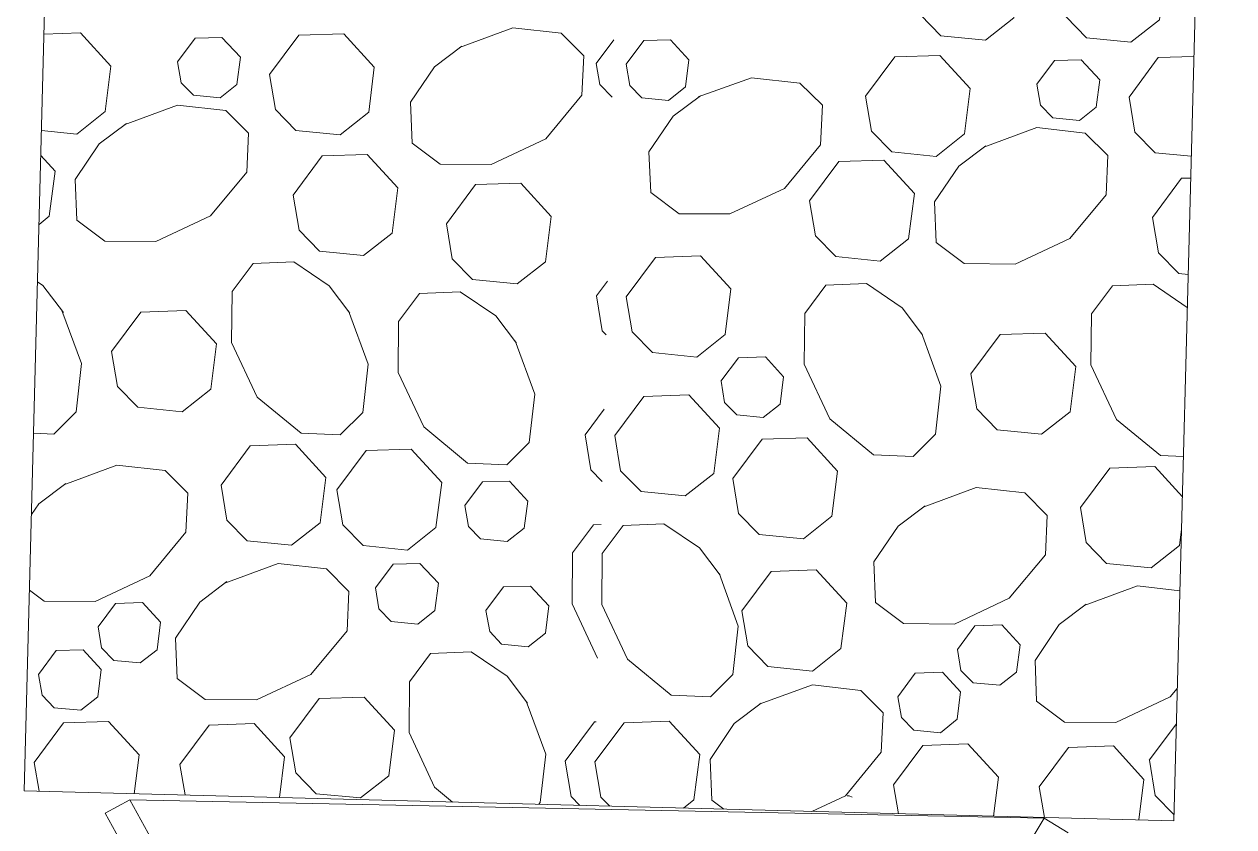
# Model space of a CAD drawing. Extents: x 33353 to 37237, y 80141 to 82571.
# Drawn here: x 34398.95 to 34420.42, y 82328.4 to 82342.66 of the extents above; entities that cross this region are included whole.
import ezdxf

# ---------------------------------------------------------------- set-up
doc = ezdxf.new("R2010")
doc.units = 0
doc.header["$MEASUREMENT"] = 0
doc.layers.add('STRM-43', color=7, linetype='Continuous', lineweight=0)
doc.layers.add('TOPOSHD-6', color=7, linetype='Continuous', lineweight=0)

msp = doc.modelspace()

# ---------------------------------------------------------------- linework, layer by layer
at = {"layer": 'STRM-43', "color": 1, "linetype": 'Continuous', "lineweight": 0}
for p, q in [((34400.644, 82394.018), (34398.946, 82329.039)), ((34419.36, 82328.506), (34421.058, 82393.485)), ((34415.224, 82342.454), (34414.862, 82342.823)), ((34416.517, 82342.774), (34416.014, 82342.373)), ((34417.81, 82342.416), (34417.448, 82342.786)), ((34419.103, 82342.734), (34418.594, 82342.339)), ((34399.297, 82342.48), (34399.944, 82342.502)), ((34399.944, 82342.502), (34400.484, 82341.912)), ((34401.668, 82341.989), (34401.98, 82342.41)), ((34401.98, 82342.41), (34402.457, 82342.424)), ((34402.457, 82342.424), (34402.784, 82342.071)), ((34403.304, 82341.763), (34403.824, 82342.464)), ((34403.824, 82342.464), (34404.622, 82342.485)), ((34404.622, 82342.485), (34405.162, 82341.894)), ((34406.678, 82342.245), (34407.623, 82342.592)), ((34407.623, 82342.592), (34408.479, 82342.498)), ((34408.479, 82342.498), (34408.88, 82342.094)), ((34416.014, 82342.373), (34415.224, 82342.454)), ((34418.594, 82342.339), (34417.81, 82342.416)), ((34406.234, 82341.902), (34406.715, 82342.268)), ((34409.104, 82341.96), (34409.415, 82342.378)), ((34409.104, 82341.96), (34409.415, 82342.378)), ((34409.632, 82341.946), (34409.946, 82342.367)), ((34409.946, 82342.367), (34410.424, 82342.381)), ((34410.424, 82342.381), (34410.748, 82342.025)), ((34401.734, 82341.618), (34401.668, 82341.989)), ((34402.784, 82342.071), (34402.723, 82341.586)), ((34408.88, 82342.094), (34408.849, 82341.396)), ((34409.17, 82341.586), (34409.104, 82341.96)), ((34410.748, 82342.025), (34410.687, 82341.543)), ((34413.882, 82341.379), (34414.404, 82342.076)), ((34414.404, 82342.076), (34415.203, 82342.103)), ((34415.203, 82342.103), (34415.743, 82341.513)), ((34416.927, 82341.59), (34417.238, 82342.011)), ((34417.238, 82342.011), (34417.716, 82342.026)), ((34417.716, 82342.026), (34418.043, 82341.672)), ((34418.563, 82341.364), (34419.082, 82342.065)), ((34419.082, 82342.065), (34419.715, 82342.082)), ((34400.484, 82341.912), (34400.382, 82341.107)), ((34403.408, 82341.142), (34403.304, 82341.763)), ((34405.162, 82341.894), (34405.063, 82341.093)), ((34405.803, 82341.272), (34406.234, 82341.902)), ((34409.697, 82341.572), (34409.632, 82341.946)), ((34401.95, 82341.396), (34401.734, 82341.618)), ((34402.723, 82341.586), (34402.423, 82341.348)), ((34409.386, 82341.364), (34409.17, 82341.586)), ((34409.914, 82341.35), (34409.697, 82341.572)), ((34410.687, 82341.543), (34410.387, 82341.305)), ((34410.916, 82341.366), (34411.862, 82341.707)), ((34411.862, 82341.707), (34412.717, 82341.613)), ((34412.717, 82341.613), (34413.121, 82341.218)), ((34416.993, 82341.219), (34416.927, 82341.59)), ((34418.043, 82341.672), (34417.982, 82341.187)), ((34402.423, 82341.348), (34401.95, 82341.396)), ((34408.849, 82341.396), (34408.208, 82340.62)), ((34409.389, 82341.364), (34409.386, 82341.364)), ((34410.387, 82341.305), (34409.914, 82341.35)), ((34410.472, 82341.023), (34410.953, 82341.386)), ((34413.989, 82340.758), (34413.882, 82341.379)), ((34415.743, 82341.513), (34415.641, 82340.708)), ((34418.667, 82340.743), (34418.563, 82341.364)), ((34400.382, 82341.107), (34399.879, 82340.706)), ((34400.724, 82340.873), (34401.669, 82341.22)), ((34401.669, 82341.22), (34402.525, 82341.123)), ((34402.525, 82341.123), (34402.926, 82340.722)), ((34403.77, 82340.772), (34403.408, 82341.142)), ((34405.835, 82340.547), (34405.803, 82341.272)), ((34413.121, 82341.218), (34413.085, 82340.517)), ((34417.209, 82340.997), (34416.993, 82341.219)), ((34417.982, 82341.187), (34417.682, 82340.949)), ((34400.28, 82340.534), (34400.761, 82340.896)), ((34405.063, 82341.093), (34404.558, 82340.695)), ((34410.039, 82340.39), (34410.472, 82341.023)), ((34417.682, 82340.949), (34417.209, 82340.997)), ((34399.879, 82340.706), (34399.253, 82340.77)), ((34402.926, 82340.722), (34402.899, 82340.027)), ((34404.558, 82340.695), (34403.77, 82340.772)), ((34414.351, 82340.388), (34413.989, 82340.758)), ((34415.641, 82340.708), (34415.138, 82340.307)), ((34415.983, 82340.474), (34416.928, 82340.822)), ((34416.928, 82340.822), (34417.784, 82340.724)), ((34417.784, 82340.724), (34418.185, 82340.324)), ((34419.029, 82340.374), (34418.667, 82340.743)), ((34399.852, 82339.899), (34400.28, 82340.534)), ((34406.333, 82340.171), (34405.835, 82340.547)), ((34408.208, 82340.62), (34407.236, 82340.166)), ((34413.085, 82340.517), (34412.446, 82339.741)), ((34415.539, 82340.135), (34416.019, 82340.497)), ((34399.241, 82340.326), (34399.493, 82340.05)), ((34403.719, 82339.621), (34404.239, 82340.319)), ((34404.239, 82340.319), (34405.038, 82340.343)), ((34405.038, 82340.343), (34405.58, 82339.753)), ((34410.074, 82339.668), (34410.039, 82340.39)), ((34413.413, 82340.22), (34414.212, 82340.241)), ((34414.212, 82340.241), (34414.752, 82339.651)), ((34415.138, 82340.307), (34414.351, 82340.388)), ((34418.185, 82340.324), (34418.157, 82339.628)), ((34419.668, 82340.311), (34419.029, 82340.374)), ((34399.493, 82340.05), (34399.391, 82339.245)), ((34402.899, 82340.027), (34402.254, 82339.252)), ((34407.236, 82340.166), (34406.333, 82340.171)), ((34412.891, 82339.52), (34413.413, 82340.22)), ((34415.111, 82339.501), (34415.539, 82340.135)), ((34399.881, 82339.178), (34399.852, 82339.899)), ((34406.446, 82339.112), (34406.962, 82339.813)), ((34406.962, 82339.813), (34407.764, 82339.837)), ((34407.764, 82339.837), (34408.304, 82339.243)), ((34418.978, 82339.223), (34419.498, 82339.92)), ((34419.498, 82339.92), (34419.658, 82339.925)), ((34403.826, 82338.997), (34403.719, 82339.621)), ((34405.58, 82339.753), (34405.478, 82338.945)), ((34410.574, 82339.292), (34410.074, 82339.668)), ((34412.446, 82339.741), (34411.474, 82339.287)), ((34414.752, 82339.651), (34414.65, 82338.847)), ((34418.157, 82339.628), (34417.513, 82338.853)), ((34412.995, 82338.899), (34412.891, 82339.52)), ((34415.14, 82338.78), (34415.111, 82339.501)), ((34399.391, 82339.245), (34399.209, 82339.101)), ((34400.379, 82338.802), (34399.881, 82339.178)), ((34402.254, 82339.252), (34401.282, 82338.797)), ((34408.304, 82339.243), (34408.202, 82338.439)), ((34411.474, 82339.287), (34410.574, 82339.292)), ((34419.085, 82338.599), (34418.978, 82339.223)), ((34404.189, 82338.628), (34403.826, 82338.997)), ((34406.547, 82338.491), (34406.446, 82339.112)), ((34401.282, 82338.797), (34400.379, 82338.802)), ((34405.478, 82338.945), (34404.973, 82338.55)), ((34413.357, 82338.529), (34412.995, 82338.899)), ((34414.65, 82338.847), (34414.147, 82338.449)), ((34415.638, 82338.404), (34415.14, 82338.78)), ((34417.513, 82338.853), (34416.541, 82338.398)), ((34404.973, 82338.55), (34404.189, 82338.628)), ((34410.158, 82338.514), (34410.957, 82338.544)), ((34410.957, 82338.544), (34411.493, 82337.954)), ((34414.147, 82338.449), (34413.357, 82338.529)), ((34419.447, 82338.229), (34419.085, 82338.599)), ((34402.639, 82337.909), (34403.012, 82338.409)), ((34403.012, 82338.409), (34403.733, 82338.439)), ((34403.733, 82338.439), (34404.364, 82338.008)), ((34406.909, 82338.122), (34406.547, 82338.491)), ((34408.202, 82338.439), (34407.697, 82338.044)), ((34409.635, 82337.816), (34410.158, 82338.514)), ((34416.541, 82338.398), (34415.638, 82338.404)), ((34407.697, 82338.044), (34406.909, 82338.122)), ((34409.107, 82337.83), (34409.303, 82338.092)), ((34409.107, 82337.83), (34409.303, 82338.092)), ((34419.614, 82338.213), (34419.447, 82338.229)), ((34399.182, 82338.081), (34399.275, 82338.018)), ((34399.275, 82338.018), (34399.641, 82337.537)), ((34402.628, 82337.006), (34402.639, 82337.909)), ((34404.364, 82338.008), (34404.73, 82337.524)), ((34405.967, 82337.876), (34406.688, 82337.905)), ((34406.688, 82337.905), (34407.321, 82337.475)), ((34411.493, 82337.954), (34411.394, 82337.146)), ((34412.809, 82337.52), (34413.182, 82338.021)), ((34413.182, 82338.021), (34413.903, 82338.05)), ((34413.903, 82338.05), (34414.534, 82337.619)), ((34417.898, 82337.51), (34418.271, 82338.011)), ((34418.271, 82338.011), (34418.992, 82338.04)), ((34418.992, 82338.04), (34419.598, 82337.626)), ((34405.59, 82337.376), (34405.967, 82337.876)), ((34409.211, 82337.209), (34409.107, 82337.83)), ((34409.739, 82337.195), (34409.635, 82337.816)), ((34399.617, 82337.574), (34399.965, 82336.628)), ((34400.499, 82336.843), (34401.018, 82337.543)), ((34401.018, 82337.543), (34401.817, 82337.57)), ((34401.817, 82337.57), (34402.36, 82336.977)), ((34404.707, 82337.564), (34405.054, 82336.618)), ((34407.321, 82337.475), (34407.687, 82336.994)), ((34412.797, 82336.617), (34412.809, 82337.52)), ((34414.534, 82337.619), (34414.899, 82337.138)), ((34417.886, 82336.607), (34417.898, 82337.51)), ((34405.585, 82336.473), (34405.59, 82337.376)), ((34407.664, 82337.033), (34408.012, 82336.088)), ((34409.278, 82337.141), (34409.211, 82337.209)), ((34410.101, 82336.826), (34409.739, 82337.195)), ((34411.394, 82337.146), (34410.889, 82336.745)), ((34414.876, 82337.175), (34415.224, 82336.23)), ((34415.757, 82336.444), (34416.277, 82337.145)), ((34416.277, 82337.145), (34417.076, 82337.172)), ((34417.076, 82337.172), (34417.619, 82336.578)), ((34400.602, 82336.222), (34400.499, 82336.843)), ((34402.36, 82336.977), (34402.258, 82336.172)), ((34403.082, 82336.034), (34402.628, 82337.006)), ((34410.889, 82336.745), (34410.101, 82336.826)), ((34399.965, 82336.628), (34399.867, 82335.773)), ((34405.054, 82336.618), (34404.96, 82335.76)), ((34411.316, 82336.314), (34411.63, 82336.732)), ((34411.63, 82336.732), (34412.107, 82336.749)), ((34412.107, 82336.749), (34412.431, 82336.393)), ((34413.252, 82335.645), (34412.797, 82336.617)), ((34418.341, 82335.635), (34417.886, 82336.607)), ((34406.04, 82335.503), (34405.585, 82336.473)), ((34412.431, 82336.393), (34412.37, 82335.908)), ((34415.861, 82335.823), (34415.757, 82336.444)), ((34417.619, 82336.578), (34417.517, 82335.774)), ((34400.965, 82335.852), (34400.602, 82336.222)), ((34402.258, 82336.172), (34401.752, 82335.774)), ((34411.378, 82335.94), (34411.319, 82336.314)), ((34415.224, 82336.23), (34415.126, 82335.374)), ((34403.861, 82335.392), (34403.082, 82336.034)), ((34408.012, 82336.088), (34407.914, 82335.226)), ((34409.433, 82335.349), (34409.949, 82336.046)), ((34409.949, 82336.046), (34410.748, 82336.071)), ((34410.748, 82336.071), (34411.291, 82335.48)), ((34399.867, 82335.773), (34399.47, 82335.375)), ((34401.752, 82335.774), (34400.965, 82335.852)), ((34404.96, 82335.76), (34404.559, 82335.362)), ((34408.905, 82335.362), (34409.244, 82335.822)), ((34408.905, 82335.362), (34409.244, 82335.822)), ((34411.597, 82335.718), (34411.378, 82335.94)), ((34412.37, 82335.908), (34412.07, 82335.67)), ((34416.224, 82335.453), (34415.861, 82335.823)), ((34417.517, 82335.774), (34417.011, 82335.376)), ((34412.07, 82335.67), (34411.597, 82335.718)), ((34414.027, 82335.007), (34413.252, 82335.645)), ((34419.12, 82334.994), (34418.341, 82335.635)), ((34399.47, 82335.375), (34399.112, 82335.39)), ((34404.559, 82335.362), (34403.861, 82335.392)), ((34406.815, 82334.859), (34406.04, 82335.503)), ((34409.009, 82334.739), (34408.905, 82335.362)), ((34409.536, 82334.725), (34409.433, 82335.349)), ((34411.291, 82335.48), (34411.189, 82334.676)), ((34412.048, 82335.286), (34412.847, 82335.31)), ((34412.847, 82335.31), (34413.39, 82334.72)), ((34415.126, 82335.374), (34414.729, 82334.976)), ((34417.011, 82335.376), (34416.224, 82335.453)), ((34402.441, 82334.469), (34402.961, 82335.17)), ((34402.961, 82335.17), (34403.763, 82335.197)), ((34403.763, 82335.197), (34404.303, 82334.606)), ((34404.498, 82334.388), (34405.02, 82335.086)), ((34405.02, 82335.086), (34405.819, 82335.107)), ((34405.819, 82335.107), (34406.359, 82334.517)), ((34407.914, 82335.226), (34407.516, 82334.829)), ((34411.528, 82334.586), (34412.048, 82335.286)), ((34414.729, 82334.976), (34414.027, 82335.007)), ((34419.529, 82334.976), (34419.12, 82334.994)), ((34399.651, 82334.476), (34400.593, 82334.823)), ((34400.593, 82334.823), (34401.452, 82334.729)), ((34401.452, 82334.729), (34401.849, 82334.328)), ((34407.516, 82334.829), (34406.815, 82334.859)), ((34409.21, 82334.535), (34409.009, 82334.739)), ((34409.899, 82334.358), (34409.536, 82334.725)), ((34411.189, 82334.676), (34410.683, 82334.278)), ((34413.39, 82334.72), (34413.285, 82333.916)), ((34417.7, 82334.07), (34418.22, 82334.771)), ((34418.22, 82334.771), (34419.022, 82334.798)), ((34419.022, 82334.798), (34419.51, 82334.263)), ((34399.204, 82334.136), (34399.684, 82334.499)), ((34402.545, 82333.848), (34402.441, 82334.469)), ((34404.303, 82334.606), (34404.2, 82333.799)), ((34406.359, 82334.517), (34406.257, 82333.715)), ((34406.771, 82334.11), (34407.082, 82334.528)), ((34407.082, 82334.528), (34407.563, 82334.539)), ((34407.563, 82334.539), (34407.887, 82334.186)), ((34411.632, 82333.965), (34411.531, 82334.586)), ((34401.849, 82334.328), (34401.819, 82333.633)), ((34404.602, 82333.764), (34404.498, 82334.388)), ((34410.683, 82334.278), (34409.899, 82334.358)), ((34414.909, 82334.077), (34415.852, 82334.425)), ((34415.852, 82334.425), (34416.711, 82334.33)), ((34416.711, 82334.33), (34417.108, 82333.93)), ((34399.074, 82333.947), (34399.204, 82334.136)), ((34406.834, 82333.736), (34406.771, 82334.11)), ((34407.887, 82334.186), (34407.823, 82333.704)), ((34414.462, 82333.738), (34414.943, 82334.1)), ((34417.804, 82333.449), (34417.7, 82334.07)), ((34402.908, 82333.478), (34402.545, 82333.848)), ((34404.2, 82333.799), (34403.695, 82333.401)), ((34411.995, 82333.595), (34411.632, 82333.965)), ((34413.285, 82333.916), (34412.782, 82333.515)), ((34417.108, 82333.93), (34417.078, 82333.234)), ((34401.819, 82333.633), (34401.175, 82332.858)), ((34404.964, 82333.395), (34404.602, 82333.764)), ((34406.257, 82333.715), (34405.751, 82333.317)), ((34407.05, 82333.514), (34406.834, 82333.736)), ((34407.823, 82333.704), (34407.523, 82333.466)), ((34408.682, 82333.268), (34409.055, 82333.765)), ((34409.055, 82333.765), (34409.19, 82333.77)), ((34409.21, 82333.254), (34409.583, 82333.751)), ((34409.583, 82333.751), (34410.304, 82333.783)), ((34410.304, 82333.783), (34410.935, 82333.353)), ((34412.782, 82333.515), (34411.995, 82333.595)), ((34414.032, 82333.107), (34414.462, 82333.738)), ((34419.495, 82333.686), (34419.459, 82333.4)), ((34403.695, 82333.401), (34402.908, 82333.478)), ((34405.751, 82333.317), (34404.964, 82333.395)), ((34407.523, 82333.466), (34407.05, 82333.514)), ((34418.166, 82333.08), (34417.804, 82333.449)), ((34419.459, 82333.4), (34418.954, 82333.002)), ((34408.676, 82332.361), (34408.682, 82333.268)), ((34409.204, 82332.348), (34409.21, 82333.254)), ((34410.935, 82333.353), (34411.301, 82332.869)), ((34417.078, 82333.234), (34416.434, 82332.459)), ((34402.507, 82332.73), (34403.455, 82333.077)), ((34403.455, 82333.077), (34404.311, 82332.98)), ((34404.311, 82332.98), (34404.709, 82332.579)), ((34405.185, 82332.645), (34405.496, 82333.063)), ((34405.496, 82333.063), (34405.973, 82333.08)), ((34405.973, 82333.08), (34406.3, 82332.727)), ((34412.209, 82332.935), (34413.008, 82332.962)), ((34413.008, 82332.962), (34413.55, 82332.372)), ((34414.061, 82332.383), (34414.032, 82333.107)), ((34418.954, 82333.002), (34418.166, 82333.08)), ((34401.175, 82332.858), (34400.206, 82332.4)), ((34402.063, 82332.39), (34402.547, 82332.756)), ((34406.3, 82332.727), (34406.236, 82332.242)), ((34411.283, 82332.905), (34411.625, 82331.963)), ((34411.689, 82332.238), (34412.209, 82332.935)), ((34399.302, 82332.408), (34399.039, 82332.605)), ((34404.709, 82332.579), (34404.679, 82331.884)), ((34405.244, 82332.274), (34405.185, 82332.645)), ((34407.143, 82332.245), (34407.454, 82332.663)), ((34407.454, 82332.663), (34407.937, 82332.675)), ((34407.937, 82332.675), (34408.261, 82332.324)), ((34417.766, 82332.331), (34418.714, 82332.678)), ((34418.714, 82332.678), (34419.467, 82332.593)), ((34400.206, 82332.4), (34399.302, 82332.408)), ((34400.257, 82331.951), (34400.568, 82332.369)), ((34400.568, 82332.369), (34401.045, 82332.387)), ((34401.045, 82332.387), (34401.369, 82332.033)), ((34401.635, 82331.753), (34402.063, 82332.39)), ((34408.261, 82332.324), (34408.201, 82331.84)), ((34409.128, 82331.398), (34408.676, 82332.361)), ((34409.659, 82331.378), (34409.204, 82332.348)), ((34413.55, 82332.372), (34413.445, 82331.568)), ((34414.561, 82332.01), (34414.061, 82332.383)), ((34416.434, 82332.459), (34415.464, 82332.001)), ((34417.322, 82331.991), (34417.805, 82332.357)), ((34405.46, 82332.049), (34405.244, 82332.274)), ((34406.236, 82332.242), (34405.936, 82332.001)), ((34407.211, 82331.872), (34407.143, 82332.242)), ((34411.796, 82331.617), (34411.689, 82332.238)), ((34400.319, 82331.577), (34400.257, 82331.951)), ((34401.369, 82332.033), (34401.309, 82331.546)), ((34404.679, 82331.884), (34404.037, 82331.105)), ((34405.936, 82332.001), (34405.46, 82332.049)), ((34407.424, 82331.647), (34407.211, 82331.872)), ((34411.625, 82331.963), (34411.531, 82331.104)), ((34415.464, 82332.001), (34414.561, 82332.01)), ((34415.516, 82331.552), (34415.827, 82331.971)), ((34415.827, 82331.971), (34416.304, 82331.988)), ((34416.304, 82331.988), (34416.628, 82331.634)), ((34416.894, 82331.354), (34417.322, 82331.991)), ((34401.664, 82331.032), (34401.635, 82331.753)), ((34408.201, 82331.84), (34407.897, 82331.599)), ((34399.202, 82331.108), (34399.511, 82331.53)), ((34399.511, 82331.53), (34399.994, 82331.544)), ((34399.994, 82331.544), (34400.315, 82331.193)), ((34400.535, 82331.356), (34400.319, 82331.577)), ((34401.309, 82331.546), (34401.008, 82331.313)), ((34405.789, 82330.978), (34406.162, 82331.479)), ((34406.162, 82331.479), (34406.883, 82331.508)), ((34406.883, 82331.508), (34407.52, 82331.077)), ((34407.897, 82331.599), (34407.424, 82331.647)), ((34412.152, 82331.247), (34411.796, 82331.617)), ((34413.445, 82331.568), (34412.943, 82331.167)), ((34415.578, 82331.179), (34415.516, 82331.552)), ((34416.628, 82331.634), (34416.567, 82331.147)), ((34401.008, 82331.313), (34400.535, 82331.356)), ((34410.435, 82330.737), (34409.659, 82331.378)), ((34412.943, 82331.167), (34412.152, 82331.247)), ((34416.923, 82330.633), (34416.894, 82331.354)), ((34399.265, 82330.738), (34399.202, 82331.108)), ((34400.315, 82331.193), (34400.254, 82330.709)), ((34402.162, 82330.659), (34401.664, 82331.032)), ((34404.037, 82331.105), (34403.068, 82330.653)), ((34407.52, 82331.077), (34407.883, 82330.594)), ((34411.531, 82331.104), (34411.133, 82330.707)), ((34414.461, 82330.71), (34414.769, 82331.131)), ((34414.769, 82331.131), (34415.253, 82331.145)), ((34415.253, 82331.145), (34415.574, 82330.795)), ((34415.794, 82330.957), (34415.578, 82331.179)), ((34416.567, 82331.147), (34416.267, 82330.915)), ((34405.781, 82330.075), (34405.789, 82330.978)), ((34411.997, 82330.576), (34412.942, 82330.92)), ((34412.942, 82330.92), (34413.801, 82330.823)), ((34413.801, 82330.823), (34414.199, 82330.423)), ((34415.574, 82330.795), (34415.513, 82330.31)), ((34416.267, 82330.915), (34415.794, 82330.957)), ((34419.421, 82330.859), (34419.296, 82330.706)), ((34399.481, 82330.516), (34399.265, 82330.738)), ((34400.254, 82330.709), (34399.954, 82330.471)), ((34403.068, 82330.653), (34402.162, 82330.659)), ((34403.662, 82329.981), (34404.185, 82330.678)), ((34404.185, 82330.678), (34404.984, 82330.705)), ((34404.984, 82330.705), (34405.524, 82330.115)), ((34407.86, 82330.633), (34408.207, 82329.691)), ((34411.133, 82330.707), (34410.435, 82330.737)), ((34411.553, 82330.234), (34412.033, 82330.596)), ((34414.524, 82330.339), (34414.461, 82330.71)), ((34417.42, 82330.26), (34416.923, 82330.633)), ((34419.296, 82330.706), (34418.327, 82330.255)), ((34399.954, 82330.471), (34399.481, 82330.516)), ((34414.199, 82330.423), (34414.165, 82329.727)), ((34399.126, 82329.544), (34399.645, 82330.245)), ((34399.645, 82330.245), (34400.444, 82330.272)), ((34400.444, 82330.272), (34400.987, 82329.681)), ((34401.709, 82329.509), (34402.228, 82330.207)), ((34402.228, 82330.207), (34403.027, 82330.234)), ((34403.027, 82330.234), (34403.57, 82329.641)), ((34408.552, 82329.568), (34409.072, 82330.262)), ((34409.072, 82330.262), (34409.099, 82330.265)), ((34409.08, 82329.554), (34409.6, 82330.249)), ((34409.6, 82330.249), (34410.401, 82330.276)), ((34410.401, 82330.276), (34410.941, 82329.685)), ((34411.125, 82329.597), (34411.553, 82330.234)), ((34414.74, 82330.117), (34414.524, 82330.339)), ((34415.513, 82330.31), (34415.213, 82330.072)), ((34418.327, 82330.255), (34417.42, 82330.26)), ((34418.921, 82329.582), (34419.405, 82330.228)), ((34418.921, 82329.582), (34419.405, 82330.228)), ((34403.769, 82329.357), (34403.665, 82329.981)), ((34405.524, 82330.115), (34405.422, 82329.307)), ((34406.232, 82329.103), (34405.781, 82330.075)), ((34415.213, 82330.072), (34414.74, 82330.117)), ((34414.165, 82329.727), (34413.527, 82328.952)), ((34414.384, 82329.145), (34414.904, 82329.846)), ((34414.904, 82329.846), (34415.703, 82329.873)), ((34415.703, 82329.873), (34416.246, 82329.283)), ((34416.967, 82329.111), (34417.487, 82329.808)), ((34417.487, 82329.808), (34418.286, 82329.836)), ((34418.286, 82329.836), (34418.828, 82329.242)), ((34399.211, 82329.032), (34399.126, 82329.544)), ((34399.211, 82329.032), (34399.126, 82329.544)), ((34400.987, 82329.681), (34400.899, 82328.988)), ((34401.802, 82328.965), (34401.709, 82329.509)), ((34401.802, 82328.965), (34401.709, 82329.509)), ((34403.57, 82329.641), (34403.481, 82328.921)), ((34408.207, 82329.691), (34408.11, 82328.829)), ((34408.659, 82328.941), (34408.552, 82329.568)), ((34409.187, 82328.927), (34409.08, 82329.554)), ((34410.941, 82329.685), (34410.836, 82328.878)), ((34411.154, 82328.876), (34411.125, 82329.597)), ((34419.028, 82328.958), (34418.924, 82329.582)), ((34404.129, 82328.987), (34403.769, 82329.357)), ((34405.422, 82329.307), (34404.916, 82328.912)), ((34406.551, 82328.84), (34406.232, 82329.103)), ((34414.47, 82328.633), (34414.384, 82329.145)), ((34414.47, 82328.633), (34414.384, 82329.145)), ((34416.246, 82329.283), (34416.158, 82328.589)), ((34417.061, 82328.566), (34416.967, 82329.111)), ((34417.061, 82328.566), (34416.967, 82329.111)), ((34418.828, 82329.242), (34418.74, 82328.522)), ((34398.946, 82329.039), (34419.36, 82328.506)), ((34400.384, 82328.64), (34400.822, 82328.881)), ((34417.056, 82328.552), (34400.822, 82328.881)), ((34404.916, 82328.912), (34404.129, 82328.987)), ((34408.814, 82328.781), (34408.659, 82328.941)), ((34409.342, 82328.767), (34409.187, 82328.927)), ((34410.836, 82328.878), (34410.652, 82328.733)), ((34411.369, 82328.715), (34411.154, 82328.876)), ((34413.527, 82328.952), (34412.933, 82328.674)), ((34419.363, 82328.614), (34419.028, 82328.958)), ((34408.11, 82328.829), (34408.081, 82328.8)), ((34417.484, 82328.293), (34417.056, 82328.552))]:
    msp.add_line(p, q, dxfattribs=at)
at = {"layer": 'STRM-43', "color": 7, "linetype": 'Continuous', "lineweight": 0}
for p, q in [((34405.834, 82319.778), (34400.822, 82328.881)), ((34405.257, 82319.79), (34400.384, 82328.64)), ((34417.056, 82328.552), (34411.678, 82319.66))]:
    msp.add_line(p, q, dxfattribs=at)
at = {"layer": 'STRM-43', "color": 1, "linetype": 'Continuous', "lineweight": 0}
for points in [[(34416.45, 82343.76), (34416.619, 82343.576), (34416.517, 82342.774), (34416.014, 82342.373), (34415.224, 82342.454), (34414.862, 82342.823), (34414.758, 82343.444)], [(34419.062, 82343.692), (34419.202, 82343.538), (34419.103, 82342.734), (34418.594, 82342.339), (34417.81, 82342.416), (34417.448, 82342.786), (34417.341, 82343.407)], [(34399.297, 82342.48), (34399.944, 82342.502), (34400.484, 82341.912), (34400.382, 82341.107), (34399.879, 82340.706), (34399.253, 82340.77)], [(34401.668, 82341.989), (34401.98, 82342.41), (34402.457, 82342.424), (34402.784, 82342.071), (34402.723, 82341.586), (34402.423, 82341.348), (34401.95, 82341.396), (34401.734, 82341.618), (34401.668, 82341.989)], [(34403.304, 82341.763), (34403.824, 82342.464), (34404.622, 82342.485), (34405.162, 82341.894), (34405.063, 82341.093), (34404.558, 82340.695), (34403.77, 82340.772), (34403.408, 82341.142), (34403.304, 82341.763)], [(34406.678, 82342.245), (34407.623, 82342.592), (34408.479, 82342.498), (34408.88, 82342.094), (34408.849, 82341.396), (34408.208, 82340.62), (34407.236, 82340.166), (34406.333, 82340.171), (34405.835, 82340.547), (34405.803, 82341.272), (34406.234, 82341.902), (34406.715, 82342.268)], [(34409.632, 82341.946), (34409.946, 82342.367), (34410.424, 82342.381), (34410.748, 82342.025), (34410.687, 82341.543), (34410.387, 82341.305), (34409.914, 82341.35), (34409.697, 82341.572), (34409.632, 82341.946)], [(34409.389, 82341.364), (34409.386, 82341.364), (34409.17, 82341.586), (34409.104, 82341.96)], [(34413.882, 82341.379), (34414.404, 82342.076), (34415.203, 82342.103), (34415.743, 82341.513), (34415.641, 82340.708), (34415.138, 82340.307), (34414.351, 82340.388), (34413.989, 82340.758), (34413.882, 82341.379)], [(34416.927, 82341.59), (34417.238, 82342.011), (34417.716, 82342.026), (34418.043, 82341.672), (34417.982, 82341.187), (34417.682, 82340.949), (34417.209, 82340.997), (34416.993, 82341.219), (34416.927, 82341.59)], [(34418.563, 82341.364), (34419.082, 82342.065), (34419.715, 82342.082)], [(34410.916, 82341.366), (34411.862, 82341.707), (34412.717, 82341.613), (34413.121, 82341.218), (34413.085, 82340.517), (34412.446, 82339.741), (34411.474, 82339.287), (34410.574, 82339.292), (34410.074, 82339.668), (34410.039, 82340.39), (34410.472, 82341.023), (34410.953, 82341.386)], [(34419.668, 82340.311), (34419.029, 82340.374), (34418.667, 82340.743), (34418.563, 82341.364)], [(34400.724, 82340.873), (34401.669, 82341.22), (34402.525, 82341.123), (34402.926, 82340.722), (34402.899, 82340.027), (34402.254, 82339.252), (34401.282, 82338.797), (34400.379, 82338.802), (34399.881, 82339.178), (34399.852, 82339.899), (34400.28, 82340.534), (34400.761, 82340.896)], [(34415.983, 82340.474), (34416.928, 82340.822), (34417.784, 82340.724), (34418.185, 82340.324), (34418.157, 82339.628), (34417.513, 82338.853), (34416.541, 82338.398), (34415.638, 82338.404), (34415.14, 82338.78), (34415.111, 82339.501), (34415.539, 82340.135), (34416.019, 82340.497)], [(34399.241, 82340.326), (34399.493, 82340.05), (34399.391, 82339.245), (34399.209, 82339.101)], [(34403.719, 82339.621), (34404.239, 82340.319), (34405.038, 82340.343), (34405.58, 82339.753), (34405.478, 82338.945), (34404.973, 82338.55), (34404.189, 82338.628), (34403.826, 82338.997), (34403.719, 82339.621)], [(34412.891, 82339.52), (34413.413, 82340.22), (34414.212, 82340.241), (34414.752, 82339.651), (34414.65, 82338.847), (34414.147, 82338.449), (34413.357, 82338.529), (34412.995, 82338.899), (34412.891, 82339.52)], [(34406.446, 82339.112), (34406.962, 82339.813), (34407.764, 82339.837), (34408.304, 82339.243), (34408.202, 82338.439), (34407.697, 82338.044), (34406.909, 82338.122), (34406.547, 82338.491), (34406.446, 82339.112)], [(34418.978, 82339.223), (34419.498, 82339.92), (34419.658, 82339.925)], [(34419.614, 82338.213), (34419.447, 82338.229), (34419.085, 82338.599), (34418.978, 82339.223)], [(34409.635, 82337.816), (34410.158, 82338.514), (34410.957, 82338.544), (34411.493, 82337.954), (34411.394, 82337.146), (34410.889, 82336.745), (34410.101, 82336.826), (34409.739, 82337.195), (34409.635, 82337.816)], [(34404.707, 82337.564), (34405.054, 82336.618), (34404.96, 82335.76), (34404.559, 82335.362), (34403.861, 82335.392), (34403.082, 82336.034), (34402.628, 82337.006), (34402.639, 82337.909), (34403.012, 82338.409), (34403.733, 82338.439), (34404.364, 82338.008), (34404.73, 82337.524)], [(34399.182, 82338.081), (34399.275, 82338.018), (34399.641, 82337.537)], [(34407.664, 82337.033), (34408.012, 82336.088), (34407.914, 82335.226), (34407.516, 82334.829), (34406.815, 82334.859), (34406.04, 82335.503), (34405.585, 82336.473), (34405.59, 82337.376), (34405.967, 82337.876), (34406.688, 82337.905), (34407.321, 82337.475), (34407.687, 82336.994)], [(34414.876, 82337.175), (34415.224, 82336.23), (34415.126, 82335.374), (34414.729, 82334.976), (34414.027, 82335.007), (34413.252, 82335.645), (34412.797, 82336.617), (34412.809, 82337.52), (34413.182, 82338.021), (34413.903, 82338.05), (34414.534, 82337.619), (34414.899, 82337.138)], [(34419.529, 82334.976), (34419.12, 82334.994), (34418.341, 82335.635), (34417.886, 82336.607), (34417.898, 82337.51), (34418.271, 82338.011), (34418.992, 82338.04), (34419.598, 82337.626)], [(34409.278, 82337.141), (34409.211, 82337.209), (34409.107, 82337.83)], [(34399.617, 82337.574), (34399.965, 82336.628), (34399.867, 82335.773), (34399.47, 82335.375), (34399.112, 82335.39)], [(34400.499, 82336.843), (34401.018, 82337.543), (34401.817, 82337.57), (34402.36, 82336.977), (34402.258, 82336.172), (34401.752, 82335.774), (34400.965, 82335.852), (34400.602, 82336.222), (34400.499, 82336.843)], [(34415.757, 82336.444), (34416.277, 82337.145), (34417.076, 82337.172), (34417.619, 82336.578), (34417.517, 82335.774), (34417.011, 82335.376), (34416.224, 82335.453), (34415.861, 82335.823), (34415.757, 82336.444)], [(34411.316, 82336.314), (34411.63, 82336.732), (34412.107, 82336.749), (34412.431, 82336.393), (34412.37, 82335.908), (34412.07, 82335.67), (34411.597, 82335.718), (34411.378, 82335.94), (34411.319, 82336.314)], [(34409.433, 82335.349), (34409.949, 82336.046), (34410.748, 82336.071), (34411.291, 82335.48), (34411.189, 82334.676), (34410.683, 82334.278), (34409.899, 82334.358), (34409.536, 82334.725), (34409.433, 82335.349)], [(34409.21, 82334.535), (34409.009, 82334.739), (34408.905, 82335.362)], [(34411.528, 82334.586), (34412.048, 82335.286), (34412.847, 82335.31), (34413.39, 82334.72), (34413.285, 82333.916), (34412.782, 82333.515), (34411.995, 82333.595), (34411.632, 82333.965), (34411.531, 82334.586)], [(34402.441, 82334.469), (34402.961, 82335.17), (34403.763, 82335.197), (34404.303, 82334.606), (34404.2, 82333.799), (34403.695, 82333.401), (34402.908, 82333.478), (34402.545, 82333.848), (34402.441, 82334.469)], [(34404.498, 82334.388), (34405.02, 82335.086), (34405.819, 82335.107), (34406.359, 82334.517), (34406.257, 82333.715), (34405.751, 82333.317), (34404.964, 82333.395), (34404.602, 82333.764), (34404.498, 82334.388)], [(34399.651, 82334.476), (34400.593, 82334.823), (34401.452, 82334.729), (34401.849, 82334.328), (34401.819, 82333.633), (34401.175, 82332.858), (34400.206, 82332.4), (34399.302, 82332.408), (34399.039, 82332.605)], [(34417.7, 82334.07), (34418.22, 82334.771), (34419.022, 82334.798), (34419.51, 82334.263)], [(34399.074, 82333.947), (34399.204, 82334.136), (34399.684, 82334.499)], [(34406.771, 82334.11), (34407.082, 82334.528), (34407.563, 82334.539), (34407.887, 82334.186), (34407.823, 82333.704), (34407.523, 82333.466), (34407.05, 82333.514), (34406.834, 82333.736), (34406.771, 82334.11)], [(34414.909, 82334.077), (34415.852, 82334.425), (34416.711, 82334.33), (34417.108, 82333.93), (34417.078, 82333.234), (34416.434, 82332.459), (34415.464, 82332.001), (34414.561, 82332.01), (34414.061, 82332.383), (34414.032, 82333.107), (34414.462, 82333.738), (34414.943, 82334.1)], [(34419.495, 82333.686), (34419.459, 82333.4), (34418.954, 82333.002), (34418.166, 82333.08), (34417.804, 82333.449), (34417.7, 82334.07)], [(34409.128, 82331.398), (34408.676, 82332.361), (34408.682, 82333.268), (34409.055, 82333.765), (34409.19, 82333.77)], [(34411.283, 82332.905), (34411.625, 82331.963), (34411.531, 82331.104), (34411.133, 82330.707), (34410.435, 82330.737), (34409.659, 82331.378), (34409.204, 82332.348), (34409.21, 82333.254), (34409.583, 82333.751), (34410.304, 82333.783), (34410.935, 82333.353), (34411.301, 82332.869)], [(34402.507, 82332.73), (34403.455, 82333.077), (34404.311, 82332.98), (34404.709, 82332.579), (34404.679, 82331.884), (34404.037, 82331.105), (34403.068, 82330.653), (34402.162, 82330.659), (34401.664, 82331.032), (34401.635, 82331.753), (34402.063, 82332.39), (34402.547, 82332.756)], [(34405.185, 82332.645), (34405.496, 82333.063), (34405.973, 82333.08), (34406.3, 82332.727), (34406.236, 82332.242), (34405.936, 82332.001), (34405.46, 82332.049), (34405.244, 82332.274), (34405.185, 82332.645)], [(34411.689, 82332.238), (34412.209, 82332.935), (34413.008, 82332.962), (34413.55, 82332.372), (34413.445, 82331.568), (34412.943, 82331.167), (34412.152, 82331.247), (34411.796, 82331.617), (34411.689, 82332.238)], [(34407.143, 82332.245), (34407.454, 82332.663), (34407.937, 82332.675), (34408.261, 82332.324), (34408.201, 82331.84), (34407.897, 82331.599), (34407.424, 82331.647), (34407.211, 82331.872), (34407.143, 82332.242)], [(34417.766, 82332.331), (34418.714, 82332.678), (34419.467, 82332.593)], [(34400.257, 82331.951), (34400.568, 82332.369), (34401.045, 82332.387), (34401.369, 82332.033), (34401.309, 82331.546), (34401.008, 82331.313), (34400.535, 82331.356), (34400.319, 82331.577), (34400.257, 82331.951)], [(34419.421, 82330.859), (34419.296, 82330.706), (34418.327, 82330.255), (34417.42, 82330.26), (34416.923, 82330.633), (34416.894, 82331.354), (34417.322, 82331.991), (34417.805, 82332.357)], [(34415.516, 82331.552), (34415.827, 82331.971), (34416.304, 82331.988), (34416.628, 82331.634), (34416.567, 82331.147), (34416.267, 82330.915), (34415.794, 82330.957), (34415.578, 82331.179), (34415.516, 82331.552)], [(34399.202, 82331.108), (34399.511, 82331.53), (34399.994, 82331.544), (34400.315, 82331.193), (34400.254, 82330.709), (34399.954, 82330.471), (34399.481, 82330.516), (34399.265, 82330.738), (34399.202, 82331.108)], [(34406.551, 82328.84), (34406.232, 82329.103), (34405.781, 82330.075), (34405.789, 82330.978), (34406.162, 82331.479), (34406.883, 82331.508), (34407.52, 82331.077), (34407.883, 82330.594)], [(34414.461, 82330.71), (34414.769, 82331.131), (34415.253, 82331.145), (34415.574, 82330.795), (34415.513, 82330.31), (34415.213, 82330.072), (34414.74, 82330.117), (34414.524, 82330.339), (34414.461, 82330.71)], [(34411.997, 82330.576), (34412.942, 82330.92), (34413.801, 82330.823), (34414.199, 82330.423), (34414.165, 82329.727), (34413.527, 82328.952), (34412.933, 82328.674)], [(34403.662, 82329.981), (34404.185, 82330.678), (34404.984, 82330.705), (34405.524, 82330.115), (34405.422, 82329.307), (34404.916, 82328.912), (34404.129, 82328.987), (34403.769, 82329.357), (34403.665, 82329.981)], [(34407.86, 82330.633), (34408.207, 82329.691), (34408.11, 82328.829), (34408.081, 82328.8)], [(34411.369, 82328.715), (34411.154, 82328.876), (34411.125, 82329.597), (34411.553, 82330.234), (34412.033, 82330.596)], [(34399.126, 82329.544), (34399.645, 82330.245), (34400.444, 82330.272), (34400.987, 82329.681), (34400.899, 82328.988)], [(34401.709, 82329.509), (34402.228, 82330.207), (34403.027, 82330.234), (34403.57, 82329.641), (34403.481, 82328.921)], [(34408.552, 82329.568), (34409.072, 82330.262), (34409.099, 82330.265)], [(34409.08, 82329.554), (34409.6, 82330.249), (34410.401, 82330.276), (34410.941, 82329.685), (34410.836, 82328.878), (34410.652, 82328.733)], [(34414.384, 82329.145), (34414.904, 82329.846), (34415.703, 82329.873), (34416.246, 82329.283), (34416.158, 82328.589)], [(34416.967, 82329.111), (34417.487, 82329.808), (34418.286, 82329.836), (34418.828, 82329.242), (34418.74, 82328.522)], [(34408.814, 82328.781), (34408.659, 82328.941), (34408.552, 82329.568)], [(34409.342, 82328.767), (34409.187, 82328.927), (34409.08, 82329.554)], [(34419.363, 82328.614), (34419.028, 82328.958), (34418.924, 82329.582)]]:
    msp.add_lwpolyline(points, dxfattribs=at)
at = {"layer": 'TOPOSHD-6', "color": 43, "linetype": 'Continuous', "lineweight": 0}
for p, q in [((34413.586, 82328.951), (34413.561, 82328.949)), ((34413.594, 82328.952), (34413.586, 82328.951)), ((34413.649, 82328.924), (34413.594, 82328.952))]:
    msp.add_line(p, q, dxfattribs=at)

doc.saveas('drawing.dxf')
